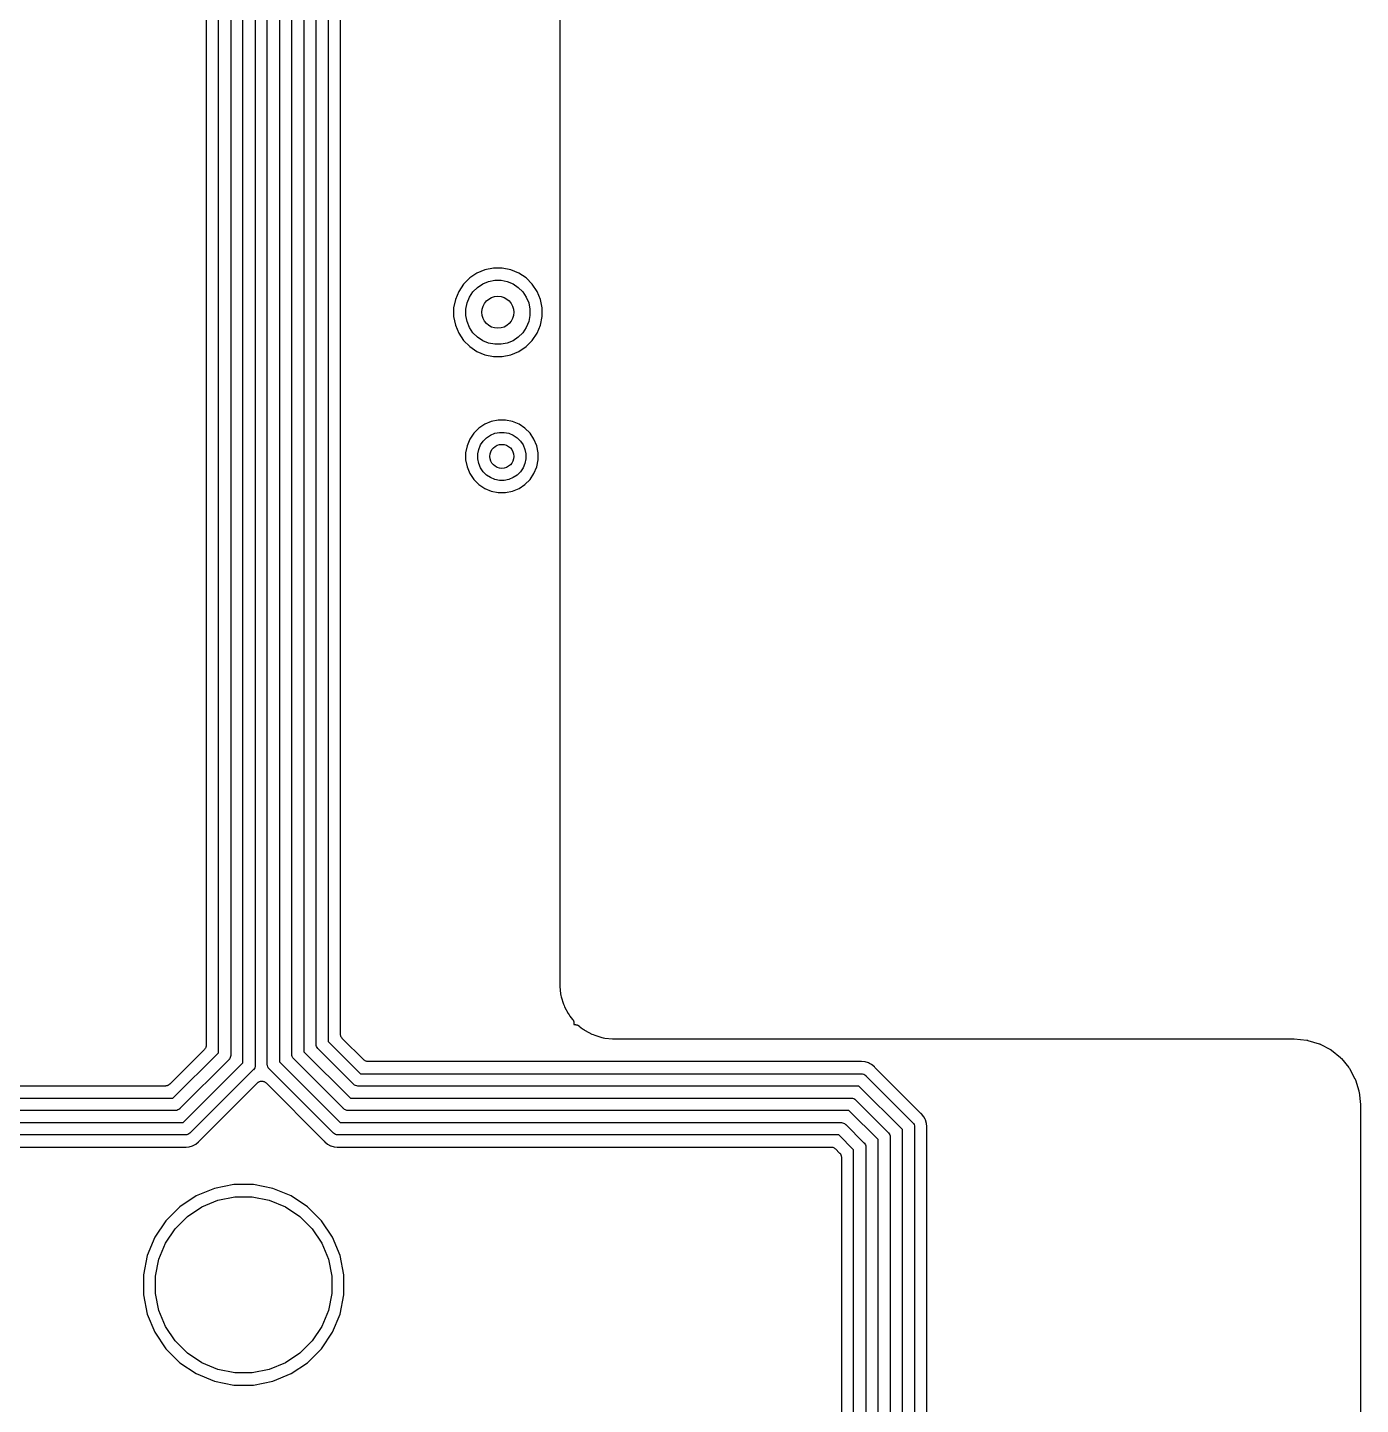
# Model space of a CAD drawing. Extents: x 0.48 to 2.43, y -7.79 to -4.85.
# Drawn here: x 1.779 to 2.434, y -7.195 to -6.517 of the extents above; entities that cross this region are included whole.
import ezdxf

# ---------------------------------------------------------------- set-up
doc = ezdxf.new("R2010")
doc.units = 0
doc.header["$MEASUREMENT"] = 0
doc.layers.add('BLACK', color=7, linetype='CONTINUOUS')

msp = doc.modelspace()

# ---------------------------------------------------------------- linework, layer by layer
at = {"layer": 'BLACK', "linetype": 'CONTINUOUS'}
for p, q in [((2.04026, -6.35792), (2.04026, -6.98853)), ((1.92048, -7.01732), (1.92048, -6.40504)), ((1.92648, -6.40394), (1.92648, -7.01622)), ((1.93248, -7.01249), (1.93248, -6.40439)), ((1.90848, -7.02229), (1.90848, -6.41001)), ((1.91448, -6.40891), (1.91448, -7.02119)), ((1.88448, -7.02663), (1.88448, -6.41995)), ((1.89048, -6.41886), (1.89048, -7.02773)), ((1.89648, -7.02726), (1.89648, -6.41498)), ((1.90248, -6.41389), (1.90248, -7.02616)), ((1.87248, -7.02166), (1.87248, -6.42492)), ((1.87848, -6.42383), (1.87848, -7.02276)), ((1.86648, -6.42865), (1.86648, -7.01793)), ((2.0035, -6.63657), (1.99954, -6.63821)), ((2.0077, -6.63573), (2.0035, -6.63657)), ((2.01198, -6.63573), (2.0077, -6.63573)), ((2.01619, -6.63657), (2.01198, -6.63573)), ((2.02014, -6.63821), (2.01619, -6.63657)), ((1.99295, -6.64362), (1.99057, -6.64718)), ((1.99598, -6.64059), (1.99295, -6.64362)), ((1.99954, -6.63821), (1.99598, -6.64059)), ((1.9998, -6.64525), (2.00238, -6.64352)), ((2.00238, -6.64352), (2.00525, -6.64234)), ((2.00525, -6.64234), (2.00829, -6.64173)), ((2.00829, -6.64173), (2.01139, -6.64173)), ((2.01139, -6.64173), (2.01444, -6.64234)), ((2.01444, -6.64234), (2.0173, -6.64352)), ((2.0173, -6.64352), (2.01988, -6.64525)), ((2.02371, -6.64059), (2.02014, -6.63821)), ((2.02674, -6.64362), (2.02371, -6.64059)), ((2.02912, -6.64718), (2.02674, -6.64362)), ((1.99057, -6.64718), (1.98893, -6.65114)), ((1.9947, -6.65289), (1.99589, -6.65002)), ((1.99589, -6.65002), (1.99761, -6.64744)), ((1.99761, -6.64744), (1.9998, -6.64525)), ((2.01988, -6.64525), (2.02207, -6.64744)), ((2.02207, -6.64744), (2.0238, -6.65002)), ((2.0238, -6.65002), (2.02499, -6.65289)), ((2.03075, -6.65114), (2.02912, -6.64718)), ((1.98893, -6.65114), (1.98809, -6.65534)), ((1.98809, -6.65534), (1.98809, -6.65962)), ((1.99409, -6.65593), (1.9947, -6.65289)), ((1.99409, -6.65903), (1.99409, -6.65593)), ((2.02499, -6.65289), (2.02559, -6.65593)), ((2.02559, -6.65593), (2.02559, -6.65903)), ((2.03159, -6.65534), (2.03075, -6.65114)), ((2.03159, -6.65962), (2.03159, -6.65534)), ((1.98809, -6.65962), (1.98893, -6.66382)), ((1.98893, -6.66382), (1.99057, -6.66778)), ((1.9947, -6.66207), (1.99409, -6.65903)), ((1.99589, -6.66494), (1.9947, -6.66207)), ((2.02499, -6.66207), (2.0238, -6.66494)), ((2.02559, -6.65903), (2.02499, -6.66207)), ((2.02912, -6.66778), (2.03075, -6.66382)), ((2.03075, -6.66382), (2.03159, -6.65962)), ((1.99057, -6.66778), (1.99295, -6.67134)), ((1.99761, -6.66752), (1.99589, -6.66494)), ((1.9998, -6.66971), (1.99761, -6.66752)), ((2.00238, -6.67144), (1.9998, -6.66971)), ((2.01988, -6.66971), (2.0173, -6.67144)), ((2.02207, -6.66752), (2.01988, -6.66971)), ((2.0238, -6.66494), (2.02207, -6.66752)), ((2.02674, -6.67134), (2.02912, -6.66778)), ((1.99295, -6.67134), (1.99598, -6.67437)), ((1.99598, -6.67437), (1.99954, -6.67675)), ((1.99954, -6.67675), (2.0035, -6.67839)), ((2.00525, -6.67262), (2.00238, -6.67144)), ((2.00829, -6.67323), (2.00525, -6.67262)), ((2.01139, -6.67323), (2.00829, -6.67323)), ((2.01444, -6.67262), (2.01139, -6.67323)), ((2.0173, -6.67144), (2.01444, -6.67262)), ((2.01619, -6.67839), (2.02014, -6.67675)), ((2.02014, -6.67675), (2.02371, -6.67437)), ((2.02371, -6.67437), (2.02674, -6.67134)), ((2.0035, -6.67839), (2.0077, -6.67923)), ((2.0077, -6.67923), (2.01198, -6.67923)), ((2.01198, -6.67923), (2.01619, -6.67839)), ((2.00662, -6.71122), (2.00337, -6.71256)), ((2.01006, -6.71054), (2.00662, -6.71122)), ((2.01357, -6.71054), (2.01006, -6.71054)), ((2.01701, -6.71122), (2.01357, -6.71054)), ((2.02025, -6.71256), (2.01701, -6.71122)), ((1.99798, -6.71699), (1.99603, -6.71991)), ((2.00046, -6.71451), (1.99798, -6.71699)), ((2.00337, -6.71256), (2.00046, -6.71451)), ((2.00428, -6.71917), (2.00622, -6.71788)), ((2.00622, -6.71788), (2.00837, -6.71699)), ((2.00837, -6.71699), (2.01065, -6.71654)), ((2.01065, -6.71654), (2.01297, -6.71654)), ((2.01297, -6.71654), (2.01526, -6.71699)), ((2.01526, -6.71699), (2.01741, -6.71788)), ((2.01741, -6.71788), (2.01934, -6.71917)), ((2.02316, -6.71451), (2.02025, -6.71256)), ((2.02565, -6.71699), (2.02316, -6.71451)), ((2.02759, -6.71991), (2.02565, -6.71699)), ((1.99468, -6.72315), (1.994, -6.72659)), ((1.99603, -6.71991), (1.99468, -6.72315)), ((2, -6.72718), (2.00045, -6.7249)), ((2.00045, -6.7249), (2.00134, -6.72275)), ((2.00134, -6.72275), (2.00264, -6.72082)), ((2.00264, -6.72082), (2.00428, -6.71917)), ((2.01934, -6.71917), (2.02099, -6.72082)), ((2.02099, -6.72082), (2.02228, -6.72275)), ((2.02228, -6.72275), (2.02317, -6.7249)), ((2.02317, -6.7249), (2.02362, -6.72718)), ((2.02894, -6.72315), (2.02759, -6.71991)), ((2.02962, -6.72659), (2.02894, -6.72315)), ((1.994, -6.72659), (1.994, -6.7301)), ((1.994, -6.7301), (1.99468, -6.73354)), ((2, -6.72951), (2, -6.72718)), ((2.00045, -6.73179), (2, -6.72951)), ((2.00134, -6.73394), (2.00045, -6.73179)), ((2.02317, -6.73179), (2.02228, -6.73394)), ((2.02362, -6.72951), (2.02317, -6.73179)), ((2.02362, -6.72718), (2.02362, -6.72951)), ((2.02894, -6.73354), (2.02962, -6.7301)), ((2.02962, -6.7301), (2.02962, -6.72659)), ((1.99468, -6.73354), (1.99603, -6.73678)), ((1.99603, -6.73678), (1.99798, -6.7397)), ((2.00264, -6.73588), (2.00134, -6.73394)), ((2.00428, -6.73752), (2.00264, -6.73588)), ((2.00622, -6.73881), (2.00428, -6.73752)), ((2.01934, -6.73752), (2.01741, -6.73881)), ((2.02099, -6.73588), (2.01934, -6.73752)), ((2.02228, -6.73394), (2.02099, -6.73588)), ((2.02565, -6.7397), (2.02759, -6.73678)), ((2.02759, -6.73678), (2.02894, -6.73354)), ((1.99798, -6.7397), (2.00046, -6.74218)), ((2.00046, -6.74218), (2.00337, -6.74413)), ((2.00337, -6.74413), (2.00662, -6.74547)), ((2.00837, -6.7397), (2.00622, -6.73881)), ((2.00662, -6.74547), (2.01006, -6.74616)), ((2.01065, -6.74016), (2.00837, -6.7397)), ((2.01297, -6.74016), (2.01065, -6.74016)), ((2.01526, -6.7397), (2.01297, -6.74016)), ((2.01357, -6.74616), (2.01701, -6.74547)), ((2.01741, -6.73881), (2.01526, -6.7397)), ((2.01701, -6.74547), (2.02025, -6.74413)), ((2.02025, -6.74413), (2.02316, -6.74218)), ((2.02316, -6.74218), (2.02565, -6.7397)), ((2.01006, -6.74616), (2.01357, -6.74616)), ((2.04026, -6.98853), (2.04029, -6.98882)), ((2.04029, -6.98882), (2.04029, -6.98886)), ((2.04029, -6.98886), (2.04029, -6.98897)), ((2.04029, -6.98897), (2.0403, -6.98906)), ((2.0403, -6.98906), (2.04068, -6.99273)), ((2.04068, -6.99273), (2.04084, -6.99347)), ((2.04084, -6.99347), (2.04085, -6.99352)), ((2.04085, -6.99352), (2.04085, -6.99352)), ((2.04085, -6.99352), (2.04099, -6.99425)), ((2.04099, -6.99425), (2.04207, -6.99774)), ((2.04207, -6.99774), (2.04236, -6.99844)), ((2.04236, -6.99844), (2.04238, -6.99848)), ((2.04238, -6.99848), (2.04238, -6.99848)), ((2.04238, -6.99848), (2.04266, -6.99917)), ((2.04266, -6.99917), (2.0444, -7.00239)), ((2.0444, -7.00239), (2.04482, -7.00302)), ((2.04482, -7.00302), (2.04484, -7.00305)), ((2.04484, -7.00305), (2.04525, -7.00368)), ((2.04525, -7.00368), (2.04656, -7.00525)), ((2.04656, -7.00525), (2.04658, -7.00529)), ((2.04658, -7.00529), (2.04666, -7.0054)), ((2.04666, -7.0054), (2.04674, -7.00551)), ((2.04674, -7.00551), (2.04682, -7.00564)), ((2.04682, -7.00564), (2.0469, -7.00578)), ((2.0469, -7.00578), (2.04695, -7.0059)), ((2.04695, -7.0059), (2.04702, -7.00602)), ((2.04702, -7.00602), (2.04706, -7.00617)), ((2.04706, -7.00617), (2.04712, -7.00632)), ((2.04712, -7.00632), (2.04715, -7.00645)), ((2.04715, -7.00645), (2.04719, -7.00658)), ((2.04719, -7.00658), (2.0472, -7.00674)), ((2.0472, -7.00674), (2.04723, -7.00689)), ((2.04723, -7.00689), (2.04723, -7.00703)), ((2.04723, -7.00703), (2.04724, -7.00717)), ((2.04724, -7.00717), (2.04724, -7.00773)), ((2.04724, -7.00773), (2.04726, -7.00786)), ((2.04726, -7.00786), (2.04739, -7.00787)), ((2.04739, -7.00787), (2.04795, -7.00787)), ((2.04795, -7.00787), (2.04799, -7.00787)), ((2.04799, -7.00787), (2.04812, -7.00789)), ((2.04812, -7.00789), (2.04824, -7.00789)), ((2.04824, -7.00789), (2.04841, -7.00792)), ((2.04841, -7.00792), (2.04857, -7.00794)), ((2.04857, -7.00794), (2.04869, -7.00798)), ((2.04869, -7.00798), (2.04882, -7.008)), ((2.04882, -7.008), (2.04897, -7.00807)), ((2.04897, -7.00807), (2.04913, -7.00812)), ((2.04913, -7.00812), (2.04924, -7.00818)), ((2.04924, -7.00818), (2.04936, -7.00823)), ((2.04936, -7.00823), (2.0495, -7.00832)), ((2.0495, -7.00832), (2.04964, -7.0084)), ((2.04964, -7.0084), (2.04974, -7.00848)), ((2.04974, -7.00848), (2.04985, -7.00855)), ((2.04985, -7.00855), (2.05151, -7.0099)), ((1.92648, -7.01622), (1.94232, -7.03205)), ((1.93251, -7.01277), (1.93248, -7.01249)), ((1.93253, -7.01304), (1.93251, -7.01277)), ((1.93254, -7.01306), (1.93253, -7.01304)), ((1.93254, -7.01308), (1.93254, -7.01306)), ((1.93262, -7.01334), (1.93254, -7.01308)), ((1.9327, -7.01361), (1.93262, -7.01334)), ((1.9327, -7.01362), (1.9327, -7.01361)), ((1.93271, -7.01364), (1.9327, -7.01362)), ((1.93284, -7.01388), (1.93271, -7.01364)), ((1.93297, -7.01413), (1.93284, -7.01388)), ((1.93298, -7.01414), (1.93297, -7.01413)), ((1.93298, -7.01415), (1.93298, -7.01414)), ((1.93316, -7.01437), (1.93298, -7.01415)), ((1.93333, -7.01458), (1.93316, -7.01437)), ((1.93335, -7.01461), (1.93333, -7.01458)), ((1.93336, -7.01461), (1.93335, -7.01461)), ((1.93335, -7.01461), (1.93335, -7.01461)), ((1.93335, -7.01461), (1.93335, -7.01461)), ((1.94392, -7.02518), (1.93336, -7.01461)), ((2.05151, -7.0099), (2.05214, -7.01032)), ((2.05214, -7.01032), (2.05217, -7.01035)), ((2.05217, -7.01035), (2.05217, -7.01035)), ((2.05217, -7.01035), (2.05279, -7.01077)), ((2.05279, -7.01077), (2.05602, -7.01249)), ((2.05602, -7.01249), (2.05672, -7.01278)), ((2.05672, -7.01278), (2.05676, -7.01279)), ((2.05676, -7.01279), (2.05676, -7.01279)), ((2.05676, -7.01279), (2.05744, -7.01309)), ((2.05744, -7.01309), (2.06095, -7.01414)), ((2.06095, -7.01414), (2.06169, -7.01429)), ((2.06169, -7.01429), (2.06173, -7.0143)), ((2.06173, -7.0143), (2.06173, -7.0143)), ((2.06173, -7.0143), (2.06246, -7.01445)), ((2.06246, -7.01445), (2.06625, -7.01482)), ((2.06625, -7.01482), (2.06625, -7.01483)), ((2.06625, -7.01483), (2.06625, -7.01483)), ((2.06625, -7.01483), (2.06659, -7.01486)), ((2.06659, -7.01486), (2.40109, -7.01486)), ((2.40109, -7.01486), (2.40113, -7.01486)), ((2.40113, -7.01486), (2.40125, -7.01487)), ((2.40125, -7.01487), (2.40138, -7.01487)), ((2.40138, -7.01487), (2.40757, -7.01548)), ((2.40757, -7.01548), (2.40757, -7.01548)), ((2.40757, -7.01548), (2.40757, -7.01548)), ((2.40757, -7.01548), (2.40761, -7.01548)), ((2.40761, -7.01548), (2.40787, -7.01554)), ((2.40787, -7.01554), (2.40814, -7.01559)), ((2.40814, -7.01559), (2.41362, -7.01725)), ((1.8656, -7.02005), (1.84848, -7.03718)), ((1.85009, -7.04405), (1.87248, -7.02166)), ((1.86578, -7.01984), (1.8656, -7.02005)), ((1.86596, -7.01963), (1.86578, -7.01984)), ((1.86597, -7.0196), (1.86596, -7.01961)), ((1.86596, -7.01961), (1.86596, -7.01963)), ((1.8661, -7.01936), (1.86597, -7.0196)), ((1.86624, -7.01911), (1.8661, -7.01936)), ((1.86625, -7.01909), (1.86624, -7.0191)), ((1.86624, -7.0191), (1.86624, -7.01911)), ((1.86633, -7.01882), (1.86625, -7.01909)), ((1.86641, -7.01856), (1.86633, -7.01882)), ((1.86642, -7.01854), (1.86641, -7.01856)), ((1.86645, -7.01825), (1.86642, -7.01853)), ((1.86642, -7.01853), (1.86642, -7.01854)), ((1.86648, -7.01797), (1.86645, -7.01825)), ((1.86648, -7.01793), (1.86648, -7.01794)), ((1.86648, -7.01794), (1.86648, -7.01794)), ((1.86648, -7.01794), (1.86648, -7.01794)), ((1.86648, -7.01794), (1.86648, -7.01797)), ((1.87848, -7.02305), (1.87844, -7.02349)), ((1.87848, -7.02276), (1.87849, -7.0229)), ((1.87849, -7.0229), (1.87848, -7.02305)), ((1.87848, -7.02305), (1.87848, -7.02305)), ((1.90847, -7.02243), (1.90848, -7.02229)), ((1.90851, -7.02287), (1.90847, -7.02243)), ((1.90852, -7.02302), (1.90851, -7.02287)), ((1.90866, -7.02348), (1.90852, -7.02302)), ((1.91448, -7.02119), (1.93734, -7.04405)), ((1.92047, -7.01746), (1.92048, -7.01732)), ((1.92048, -7.01761), (1.92047, -7.01746)), ((1.92053, -7.01805), (1.92048, -7.01761)), ((1.92048, -7.01761), (1.92048, -7.01761)), ((1.9207, -7.01862), (1.92053, -7.01805)), ((1.92098, -7.01914), (1.9207, -7.01862)), ((1.92135, -7.01959), (1.92098, -7.01914)), ((1.92146, -7.01969), (1.92135, -7.01959)), ((1.93885, -7.03707), (1.92146, -7.01969)), ((2.41362, -7.01725), (2.41366, -7.01726)), ((2.41366, -7.01726), (2.41391, -7.01737)), ((2.41391, -7.01737), (2.41416, -7.01747)), ((2.41416, -7.01747), (2.41922, -7.02016)), ((2.41922, -7.02016), (2.41922, -7.02016)), ((2.41922, -7.02016), (2.41922, -7.02016)), ((2.41922, -7.02016), (2.41926, -7.02018)), ((2.41926, -7.02018), (2.41948, -7.02033)), ((2.41948, -7.02033), (2.41971, -7.02048)), ((2.41971, -7.02048), (2.42414, -7.0241)), ((1.8775, -7.02513), (1.85355, -7.04907)), ((1.85506, -7.05606), (1.88448, -7.02663)), ((1.87761, -7.02503), (1.8775, -7.02513)), ((1.87783, -7.02476), (1.87761, -7.02503)), ((1.87799, -7.02458), (1.87783, -7.02476)), ((1.87827, -7.02406), (1.87799, -7.02458)), ((1.87844, -7.02349), (1.87827, -7.02406)), ((1.87827, -7.02406), (1.87827, -7.02406)), ((1.88999, -7.02955), (1.88961, -7.03001)), ((1.89027, -7.02903), (1.88999, -7.02955)), ((1.89044, -7.02846), (1.89027, -7.02903)), ((1.89048, -7.02802), (1.89044, -7.02846)), ((1.89048, -7.02773), (1.8905, -7.02787)), ((1.8905, -7.02787), (1.89048, -7.02802)), ((1.89048, -7.02802), (1.89048, -7.02802)), ((1.89647, -7.0274), (1.89648, -7.02726)), ((1.89648, -7.02755), (1.89647, -7.0274)), ((1.89652, -7.02799), (1.89648, -7.02755)), ((1.89648, -7.02755), (1.89648, -7.02755)), ((1.8967, -7.02856), (1.89652, -7.02799)), ((1.89697, -7.02908), (1.8967, -7.02856)), ((1.89735, -7.02954), (1.89697, -7.02908)), ((1.89746, -7.02963), (1.89735, -7.02954)), ((1.92891, -7.06107), (1.89746, -7.02963)), ((1.90248, -7.02616), (1.93237, -7.05606)), ((1.9087, -7.02359), (1.90866, -7.02348)), ((1.90897, -7.02411), (1.9087, -7.02359)), ((1.90906, -7.02421), (1.90897, -7.02411)), ((1.90935, -7.02457), (1.90906, -7.02421)), ((1.90946, -7.02466), (1.90935, -7.02457)), ((1.93388, -7.04907), (1.90946, -7.02466)), ((1.94414, -7.02535), (1.94392, -7.02518)), ((1.94435, -7.02553), (1.94414, -7.02535)), ((1.94436, -7.02554), (1.94435, -7.02553)), ((1.94437, -7.02555), (1.94436, -7.02554)), ((1.94462, -7.02568), (1.94437, -7.02555)), ((1.94486, -7.02581), (1.94462, -7.02568)), ((1.94488, -7.02582), (1.94486, -7.02581)), ((1.94489, -7.02582), (1.94488, -7.02582)), ((1.94515, -7.0259), (1.94489, -7.02582)), ((1.94542, -7.02599), (1.94515, -7.0259)), ((1.94544, -7.02599), (1.94542, -7.02599)), ((1.94545, -7.026), (1.94544, -7.02599)), ((1.94572, -7.02602), (1.94545, -7.026)), ((1.946, -7.02605), (1.94572, -7.02602)), ((1.94603, -7.02605), (1.946, -7.02605)), ((1.94604, -7.02605), (1.94603, -7.02605)), ((1.94603, -7.02605), (1.94603, -7.02605)), ((1.94603, -7.02605), (1.94603, -7.02605)), ((2.18801, -7.02605), (1.94604, -7.02605)), ((2.18814, -7.02604), (2.18801, -7.02605)), ((2.18827, -7.02604), (2.18814, -7.02604)), ((2.18831, -7.02604), (2.18827, -7.02604)), ((2.1886, -7.02601), (2.18831, -7.02604)), ((2.19037, -7.02618), (2.1886, -7.02601)), ((2.19206, -7.0267), (2.19037, -7.02618)), ((2.19257, -7.02697), (2.19206, -7.0267)), ((2.19363, -7.02754), (2.19257, -7.02697)), ((2.19257, -7.02697), (2.19257, -7.02697)), ((2.195, -7.02866), (2.19363, -7.02754)), ((2.19519, -7.02889), (2.195, -7.02866)), ((2.19527, -7.02898), (2.19519, -7.02889)), ((2.19535, -7.02908), (2.19527, -7.02898)), ((2.19538, -7.02911), (2.19535, -7.02908)), ((2.2177, -7.05143), (2.19538, -7.02911)), ((2.42414, -7.0241), (2.42414, -7.0241)), ((2.42414, -7.0241), (2.42414, -7.0241)), ((2.42414, -7.0241), (2.42418, -7.02413)), ((2.42418, -7.02413), (2.42437, -7.02432)), ((2.42437, -7.02432), (2.42456, -7.02451)), ((2.42456, -7.02451), (2.42821, -7.02893)), ((2.42821, -7.02893), (2.42824, -7.02896)), ((2.42824, -7.02896), (2.42838, -7.02919)), ((2.42838, -7.02919), (2.42854, -7.02941)), ((2.42854, -7.02941), (2.43126, -7.03445)), ((1.8895, -7.0301), (1.85852, -7.06107)), ((1.86308, -7.065), (1.89159, -7.03649)), ((1.88961, -7.03001), (1.8895, -7.0301)), ((1.89159, -7.03649), (1.89161, -7.03647)), ((1.89161, -7.03647), (1.89162, -7.03646)), ((1.89161, -7.03647), (1.89161, -7.03647)), ((1.89161, -7.03647), (1.89161, -7.03647)), ((1.89162, -7.03646), (1.89185, -7.03628)), ((1.89185, -7.03628), (1.89206, -7.0361)), ((1.89206, -7.0361), (1.89207, -7.0361)), ((1.89207, -7.0361), (1.89208, -7.03609)), ((1.89208, -7.03609), (1.89233, -7.03596)), ((1.89233, -7.03596), (1.89258, -7.03583)), ((1.89258, -7.03583), (1.89259, -7.03583)), ((1.89259, -7.03583), (1.8926, -7.03582)), ((1.8926, -7.03582), (1.89287, -7.03575)), ((1.89287, -7.03575), (1.89314, -7.03566)), ((1.89314, -7.03566), (1.89315, -7.03566)), ((1.89315, -7.03566), (1.89316, -7.03566)), ((1.89316, -7.03566), (1.89345, -7.03564)), ((1.89345, -7.03564), (1.89373, -7.03561)), ((1.89373, -7.03561), (1.89374, -7.03561)), ((1.89374, -7.03561), (1.89375, -7.03561)), ((1.89375, -7.03561), (1.89403, -7.03564)), ((1.89403, -7.03564), (1.89431, -7.03567)), ((1.89431, -7.03567), (1.89432, -7.03567)), ((1.89432, -7.03567), (1.89433, -7.03567)), ((1.89433, -7.03567), (1.89459, -7.03576)), ((1.89459, -7.03576), (1.89487, -7.03584)), ((1.89487, -7.03584), (1.89488, -7.03584)), ((1.89488, -7.03584), (1.89489, -7.03585)), ((1.89489, -7.03585), (1.89513, -7.03598)), ((1.89513, -7.03598), (1.89538, -7.03612)), ((1.89538, -7.03612), (1.89539, -7.03612)), ((1.89539, -7.03612), (1.8954, -7.03613)), ((1.8954, -7.03613), (1.89562, -7.03631)), ((1.89562, -7.03631), (1.89584, -7.03649)), ((1.89584, -7.03649), (1.92435, -7.065)), ((1.94232, -7.03205), (2.18846, -7.03205)), ((2.18846, -7.03205), (2.1886, -7.03204)), ((2.1886, -7.03204), (2.18914, -7.03209)), ((2.18914, -7.03209), (2.18919, -7.0321)), ((2.18919, -7.0321), (2.1897, -7.03225)), ((2.1897, -7.03225), (2.18976, -7.03227)), ((2.18976, -7.03227), (2.19028, -7.03255)), ((2.19028, -7.03255), (2.19028, -7.03255)), ((2.19028, -7.03255), (2.19028, -7.03255)), ((2.19028, -7.03255), (2.19073, -7.03292)), ((2.19073, -7.03292), (2.19083, -7.03304)), ((2.19083, -7.03304), (2.21377, -7.05598)), ((2.43126, -7.03445), (2.43128, -7.03449)), ((2.43128, -7.03449), (2.43138, -7.03474)), ((2.43138, -7.03474), (2.43149, -7.03499)), ((2.43149, -7.03499), (2.43318, -7.04046)), ((1.84636, -7.03805), (1.64719, -7.03805)), ((1.84663, -7.03803), (1.84636, -7.03805)), ((1.84691, -7.038), (1.84663, -7.03803)), ((1.84693, -7.038), (1.84691, -7.038)), ((1.84694, -7.038), (1.84693, -7.038)), ((1.84721, -7.03792), (1.84694, -7.038)), ((1.84747, -7.03784), (1.84721, -7.03792)), ((1.84749, -7.03783), (1.84747, -7.03784)), ((1.8475, -7.03783), (1.84749, -7.03783)), ((1.84775, -7.0377), (1.8475, -7.03783)), ((1.84799, -7.03757), (1.84775, -7.0377)), ((1.848, -7.03756), (1.84799, -7.03757)), ((1.84802, -7.03755), (1.848, -7.03756)), ((1.84823, -7.03738), (1.84802, -7.03755)), ((1.84845, -7.03721), (1.84823, -7.03738)), ((1.84847, -7.03718), (1.84845, -7.03721)), ((1.84848, -7.03718), (1.84847, -7.03718)), ((1.84847, -7.03718), (1.84847, -7.03718)), ((1.84847, -7.03718), (1.84847, -7.03718)), ((1.93894, -7.03719), (1.93885, -7.03707)), ((1.93906, -7.03728), (1.93894, -7.03719)), ((1.9394, -7.03756), (1.93906, -7.03728)), ((1.93906, -7.03728), (1.93906, -7.03728)), ((1.93992, -7.03784), (1.9394, -7.03756)), ((1.94048, -7.03801), (1.93992, -7.03784)), ((1.94107, -7.03807), (1.94048, -7.03801)), ((1.94122, -7.03805), (1.94107, -7.03807)), ((2.18736, -7.03805), (1.94122, -7.03805)), ((2.20876, -7.05945), (2.18736, -7.03805)), ((2.43318, -7.04046), (2.43319, -7.0405)), ((2.43319, -7.0405), (2.43324, -7.04077)), ((2.43324, -7.04077), (2.4333, -7.04103)), ((2.4333, -7.04103), (2.43394, -7.04719)), ((1.64675, -7.04405), (1.85009, -7.04405)), ((1.85118, -7.05005), (1.64785, -7.05005)), ((1.85133, -7.05007), (1.85118, -7.05005)), ((1.85148, -7.05005), (1.85133, -7.05007)), ((1.85192, -7.05001), (1.85148, -7.05005)), ((1.85148, -7.05005), (1.85148, -7.05005)), ((1.85248, -7.04984), (1.85192, -7.05001)), ((1.853, -7.04956), (1.85248, -7.04984)), ((1.85346, -7.04919), (1.853, -7.04956)), ((1.85355, -7.04907), (1.85346, -7.04919)), ((1.93397, -7.04919), (1.93388, -7.04907)), ((1.93408, -7.04928), (1.93397, -7.04919)), ((1.93409, -7.04928), (1.93408, -7.04928)), ((1.93443, -7.04956), (1.93409, -7.04928)), ((1.93495, -7.04984), (1.93443, -7.04956)), ((1.93551, -7.05001), (1.93495, -7.04984)), ((1.9361, -7.05007), (1.93551, -7.05001)), ((1.93625, -7.05005), (1.9361, -7.05007)), ((2.18239, -7.05005), (1.93625, -7.05005)), ((1.93734, -7.04405), (2.18348, -7.04405)), ((2.19676, -7.06442), (2.18239, -7.05005)), ((2.18348, -7.04405), (2.18363, -7.04404)), ((2.18363, -7.04404), (2.18417, -7.04409)), ((2.18417, -7.04409), (2.18422, -7.0441)), ((2.18422, -7.0441), (2.1847, -7.04424)), ((2.1847, -7.04424), (2.18479, -7.04427)), ((2.18479, -7.04427), (2.18531, -7.04455)), ((2.18531, -7.04455), (2.18531, -7.04455)), ((2.18531, -7.04455), (2.18531, -7.04455)), ((2.18531, -7.04455), (2.18576, -7.04492)), ((2.18576, -7.04492), (2.18586, -7.04504)), ((2.18586, -7.04504), (2.20177, -7.06095)), ((2.43394, -7.04719), (2.43395, -7.04723)), ((2.43395, -7.04723), (2.43395, -7.04737)), ((2.43395, -7.04737), (2.43396, -7.0475)), ((2.43396, -7.0475), (2.43396, -7.20423)), ((1.65172, -7.05606), (1.85506, -7.05606)), ((1.93237, -7.05606), (2.17851, -7.05606)), ((2.17851, -7.05606), (2.17866, -7.05604)), ((2.17866, -7.05604), (2.17881, -7.05606)), ((2.17881, -7.05606), (2.17881, -7.05606)), ((2.17881, -7.05606), (2.17925, -7.0561)), ((2.17925, -7.0561), (2.17981, -7.05627)), ((2.17981, -7.05627), (2.18034, -7.05655)), ((2.18034, -7.05655), (2.18079, -7.05692)), ((2.18079, -7.05692), (2.18089, -7.05704)), ((2.18089, -7.05704), (2.18977, -7.06592)), ((2.21377, -7.05598), (2.21389, -7.05608)), ((2.21389, -7.05608), (2.21426, -7.05653)), ((2.21426, -7.05653), (2.21454, -7.05705)), ((2.2178, -7.05151), (2.2177, -7.05143)), ((2.21789, -7.0516), (2.2178, -7.05151)), ((2.21792, -7.05163), (2.21789, -7.0516)), ((2.21815, -7.05181), (2.21792, -7.05163)), ((2.21928, -7.05318), (2.21815, -7.05181)), ((2.21992, -7.05438), (2.21928, -7.05318)), ((2.22011, -7.05475), (2.21992, -7.05438)), ((2.21992, -7.05438), (2.21992, -7.05438)), ((2.22063, -7.05644), (2.22011, -7.05475)), ((2.22077, -7.05791), (2.22063, -7.05644)), ((1.85615, -7.06206), (1.65282, -7.06206)), ((1.8563, -7.06207), (1.85615, -7.06206)), ((1.85645, -7.06206), (1.8563, -7.06207)), ((1.85689, -7.06201), (1.85645, -7.06206)), ((1.85645, -7.06206), (1.85645, -7.06206)), ((1.85745, -7.06184), (1.85689, -7.06201)), ((1.85797, -7.06156), (1.85745, -7.06184)), ((1.85843, -7.06119), (1.85797, -7.06156)), ((1.85852, -7.06107), (1.85843, -7.06119)), ((1.929, -7.06119), (1.92891, -7.06107)), ((1.92946, -7.06156), (1.929, -7.06119)), ((1.92998, -7.06184), (1.92946, -7.06156)), ((1.93054, -7.06201), (1.92998, -7.06184)), ((1.93098, -7.06206), (1.93054, -7.06201)), ((1.93113, -7.06207), (1.93098, -7.06206)), ((1.93098, -7.06206), (1.93098, -7.06206)), ((1.93128, -7.06206), (1.93113, -7.06207)), ((2.17742, -7.06206), (1.93128, -7.06206)), ((2.18476, -7.06939), (2.17742, -7.06206)), ((2.20177, -7.06095), (2.20189, -7.06105)), ((2.20189, -7.06105), (2.20226, -7.0615)), ((2.20226, -7.0615), (2.20254, -7.06203)), ((2.20254, -7.06203), (2.20271, -7.06259)), ((2.20271, -7.06259), (2.20276, -7.06303)), ((2.20276, -7.06303), (2.20277, -7.06318)), ((2.20277, -7.06318), (2.20276, -7.06333)), ((2.20276, -7.06333), (2.20276, -7.52559)), ((2.20876, -7.0935), (2.20876, -7.05945)), ((2.21454, -7.05705), (2.21471, -7.05762)), ((2.21471, -7.05762), (2.21475, -7.05796)), ((2.21475, -7.05796), (2.21477, -7.05821)), ((2.21477, -7.05821), (2.21476, -7.05836)), ((2.21476, -7.05836), (2.21476, -7.0935)), ((2.22076, -7.05876), (2.22077, -7.05863)), ((2.22076, -7.0588), (2.22076, -7.05876)), ((2.22076, -7.09306), (2.22076, -7.0588)), ((2.2208, -7.05821), (2.22077, -7.05791)), ((2.22077, -7.05791), (2.22077, -7.05791)), ((2.22077, -7.0585), (2.2208, -7.05821)), ((2.22077, -7.05863), (2.22077, -7.0585)), ((1.65655, -7.06806), (1.85571, -7.06806)), ((1.85571, -7.06806), (1.85575, -7.06806)), ((1.85575, -7.06806), (1.85588, -7.06807)), ((1.85588, -7.06807), (1.856, -7.06807)), ((1.856, -7.06807), (1.8563, -7.0681)), ((1.8563, -7.0681), (1.85659, -7.06807)), ((1.85659, -7.06807), (1.8566, -7.06807)), ((1.8566, -7.06807), (1.85806, -7.06792)), ((1.85806, -7.06792), (1.85976, -7.06741)), ((1.85976, -7.06741), (1.86132, -7.06657)), ((1.86132, -7.06657), (1.86269, -7.06545)), ((1.86269, -7.06545), (1.86288, -7.06522)), ((1.86288, -7.06522), (1.86291, -7.06519)), ((1.86291, -7.06519), (1.863, -7.0651)), ((1.863, -7.0651), (1.86308, -7.065)), ((1.92435, -7.065), (1.92438, -7.06503)), ((1.92438, -7.06503), (1.92446, -7.06513)), ((1.92446, -7.06513), (1.92455, -7.06522)), ((1.92455, -7.06522), (1.92474, -7.06545)), ((1.92474, -7.06545), (1.92611, -7.06657)), ((1.92611, -7.06657), (1.92763, -7.06739)), ((1.92763, -7.06739), (1.92763, -7.06739)), ((1.92763, -7.06739), (1.92767, -7.06741)), ((1.92767, -7.06741), (1.92937, -7.06792)), ((1.92937, -7.06792), (1.93084, -7.06807)), ((1.93084, -7.06807), (1.93084, -7.06807)), ((1.93084, -7.06807), (1.93113, -7.0681)), ((1.93113, -7.0681), (1.93143, -7.06807)), ((1.93143, -7.06807), (1.93147, -7.06807)), ((1.93147, -7.06807), (1.93159, -7.06807)), ((1.93159, -7.06807), (1.93172, -7.06806)), ((1.93172, -7.06806), (2.17369, -7.06806)), ((2.17369, -7.06806), (2.1737, -7.06806)), ((2.1737, -7.06806), (2.1737, -7.06806)), ((2.1737, -7.06806), (2.1737, -7.06806)), ((2.1737, -7.06806), (2.17373, -7.06806)), ((2.17373, -7.06806), (2.17401, -7.06809)), ((2.17401, -7.06809), (2.17428, -7.06811)), ((2.17428, -7.06811), (2.1743, -7.06812)), ((2.1743, -7.06812), (2.17431, -7.06812)), ((2.17431, -7.06812), (2.17458, -7.0682)), ((2.17458, -7.0682), (2.17484, -7.06829)), ((2.17484, -7.06829), (2.17486, -7.06829)), ((2.17486, -7.06829), (2.17487, -7.0683)), ((2.17487, -7.0683), (2.17512, -7.06843)), ((2.17512, -7.06843), (2.17536, -7.06856)), ((2.17536, -7.06856), (2.17537, -7.06857)), ((2.17537, -7.06857), (2.17539, -7.06858)), ((2.17539, -7.06858), (2.1756, -7.06876)), ((2.1756, -7.06876), (2.17581, -7.06893)), ((2.17581, -7.06893), (2.17788, -7.071)), ((2.18476, -7.51366), (2.18476, -7.06939)), ((2.18977, -7.06592), (2.18989, -7.06602)), ((2.18989, -7.06602), (2.19026, -7.06647)), ((2.19026, -7.06647), (2.19054, -7.067)), ((2.19054, -7.067), (2.19069, -7.06748)), ((2.19069, -7.06748), (2.19071, -7.06756)), ((2.19071, -7.06756), (2.19077, -7.06815)), ((2.19077, -7.06815), (2.19076, -7.0683)), ((2.19076, -7.0683), (2.19076, -7.51476)), ((2.19676, -7.52559), (2.19676, -7.06442)), ((2.17788, -7.071), (2.17788, -7.07101)), ((2.17788, -7.07101), (2.17788, -7.07101)), ((2.17788, -7.07101), (2.17788, -7.07101)), ((2.17788, -7.07101), (2.17791, -7.07103)), ((2.17791, -7.07103), (2.17808, -7.07125)), ((2.17808, -7.07125), (2.17825, -7.07146)), ((2.17825, -7.07146), (2.17826, -7.07147)), ((2.17826, -7.07147), (2.17827, -7.07149)), ((2.17827, -7.07149), (2.1784, -7.07173)), ((2.1784, -7.07173), (2.17853, -7.07198)), ((2.17853, -7.07198), (2.17853, -7.07199)), ((2.17853, -7.07199), (2.17854, -7.07201)), ((2.17854, -7.07201), (2.17862, -7.07227)), ((2.17862, -7.07227), (2.1787, -7.07254)), ((2.1787, -7.07254), (2.1787, -7.07255)), ((2.1787, -7.07255), (2.1787, -7.07257)), ((2.1787, -7.07257), (2.17873, -7.07284)), ((2.17873, -7.07284), (2.17876, -7.07312)), ((2.17876, -7.07312), (2.17876, -7.51027)), ((1.87046, -7.08841), (1.86149, -7.09213)), ((1.87999, -7.08652), (1.87046, -7.08841)), ((1.8897, -7.08652), (1.87999, -7.08652)), ((1.89922, -7.08841), (1.8897, -7.08652)), ((1.9082, -7.09213), (1.89922, -7.08841)), ((1.85341, -7.09753), (1.84654, -7.1044)), ((1.86149, -7.09213), (1.85341, -7.09753)), ((1.85724, -7.10219), (1.86433, -7.09745)), ((1.86433, -7.09745), (1.87221, -7.09418)), ((1.87221, -7.09418), (1.88058, -7.09252)), ((1.88058, -7.09252), (1.88911, -7.09252)), ((1.88911, -7.09252), (1.89747, -7.09418)), ((1.89747, -7.09418), (1.90536, -7.09745)), ((1.90536, -7.09745), (1.91245, -7.10219)), ((1.91627, -7.09753), (1.9082, -7.09213)), ((1.92314, -7.1044), (1.91627, -7.09753)), ((2.20874, -7.09365), (2.20876, -7.0935)), ((2.20876, -7.09379), (2.20874, -7.09365)), ((2.20876, -7.48326), (2.20876, -7.09379)), ((2.20876, -7.09379), (2.20876, -7.09379)), ((2.20876, -7.09379), (2.20876, -7.09379)), ((2.21476, -7.0935), (2.21476, -7.0935)), ((2.21476, -7.0935), (2.21477, -7.09365)), ((2.21477, -7.09365), (2.21476, -7.09379)), ((2.21476, -7.09379), (2.21476, -7.48217)), ((2.22077, -7.09318), (2.22076, -7.09306)), ((2.22076, -7.09306), (2.22076, -7.09306)), ((2.22076, -7.09306), (2.22076, -7.09306)), ((2.22076, -7.09419), (2.22077, -7.09407)), ((2.22076, -7.09424), (2.22076, -7.09419)), ((2.22076, -7.47619), (2.22076, -7.09424)), ((2.22077, -7.09331), (2.22077, -7.09318)), ((2.22077, -7.09333), (2.22077, -7.09331)), ((2.22077, -7.09331), (2.22077, -7.09331)), ((2.22077, -7.09331), (2.22077, -7.09331)), ((2.22077, -7.09335), (2.22077, -7.09333)), ((2.2208, -7.09365), (2.22077, -7.09335)), ((2.22077, -7.09394), (2.2208, -7.09365)), ((2.22077, -7.09407), (2.22077, -7.09394)), ((1.84654, -7.1044), (1.84115, -7.11247)), ((1.8512, -7.10822), (1.85724, -7.10219)), ((1.91245, -7.10219), (1.91848, -7.10822)), ((1.92854, -7.11247), (1.92314, -7.1044)), ((1.84646, -7.11531), (1.8512, -7.10822)), ((1.91848, -7.10822), (1.92322, -7.11531)), ((1.84115, -7.11247), (1.83743, -7.12144)), ((1.8432, -7.12319), (1.84646, -7.11531)), ((1.92322, -7.11531), (1.92649, -7.12319)), ((1.93225, -7.12144), (1.92854, -7.11247)), ((1.83743, -7.12144), (1.83554, -7.13097)), ((1.84154, -7.13156), (1.8432, -7.12319)), ((1.92649, -7.12319), (1.92815, -7.13156)), ((1.93415, -7.13097), (1.93225, -7.12144)), ((1.83554, -7.13097), (1.83554, -7.14068)), ((1.93415, -7.14068), (1.93415, -7.13097)), ((1.84154, -7.14009), (1.84154, -7.13156)), ((1.92815, -7.13156), (1.92815, -7.14009)), ((1.83554, -7.14068), (1.83743, -7.15021)), ((1.8432, -7.14846), (1.84154, -7.14009)), ((1.92815, -7.14009), (1.92649, -7.14846)), ((1.93225, -7.15021), (1.93415, -7.14068)), ((1.83743, -7.15021), (1.84115, -7.15918)), ((1.84646, -7.15634), (1.8432, -7.14846)), ((1.92649, -7.14846), (1.92322, -7.15634)), ((1.92854, -7.15918), (1.93225, -7.15021)), ((1.8512, -7.16343), (1.84646, -7.15634)), ((1.92322, -7.15634), (1.91848, -7.16343)), ((1.84115, -7.15918), (1.84654, -7.16726)), ((1.85724, -7.16947), (1.8512, -7.16343)), ((1.91848, -7.16343), (1.91245, -7.16947)), ((1.92314, -7.16726), (1.92854, -7.15918)), ((1.84654, -7.16726), (1.85341, -7.17413)), ((1.86433, -7.1742), (1.85724, -7.16947)), ((1.91245, -7.16947), (1.90536, -7.1742)), ((1.91627, -7.17413), (1.92314, -7.16726)), ((1.85341, -7.17413), (1.86149, -7.17952)), ((1.87221, -7.17747), (1.86433, -7.1742)), ((1.88058, -7.17913), (1.87221, -7.17747)), ((1.89747, -7.17747), (1.88911, -7.17913)), ((1.90536, -7.1742), (1.89747, -7.17747)), ((1.9082, -7.17952), (1.91627, -7.17413)), ((1.86149, -7.17952), (1.87046, -7.18324)), ((1.87046, -7.18324), (1.87999, -7.18513)), ((1.87999, -7.18513), (1.8897, -7.18513)), ((1.88911, -7.17913), (1.88058, -7.17913)), ((1.8897, -7.18513), (1.89922, -7.18324)), ((1.89922, -7.18324), (1.9082, -7.17952))]:
    msp.add_line(p, q, dxfattribs=at)
at = {"layer": 'BLACK'}
for centre, radius in [((2.00984, -6.65748), 0.007874), ((2.01181, -6.72835), 0.005906)]:
    msp.add_circle(centre, radius, dxfattribs=at)

doc.saveas('drawing.dxf')
